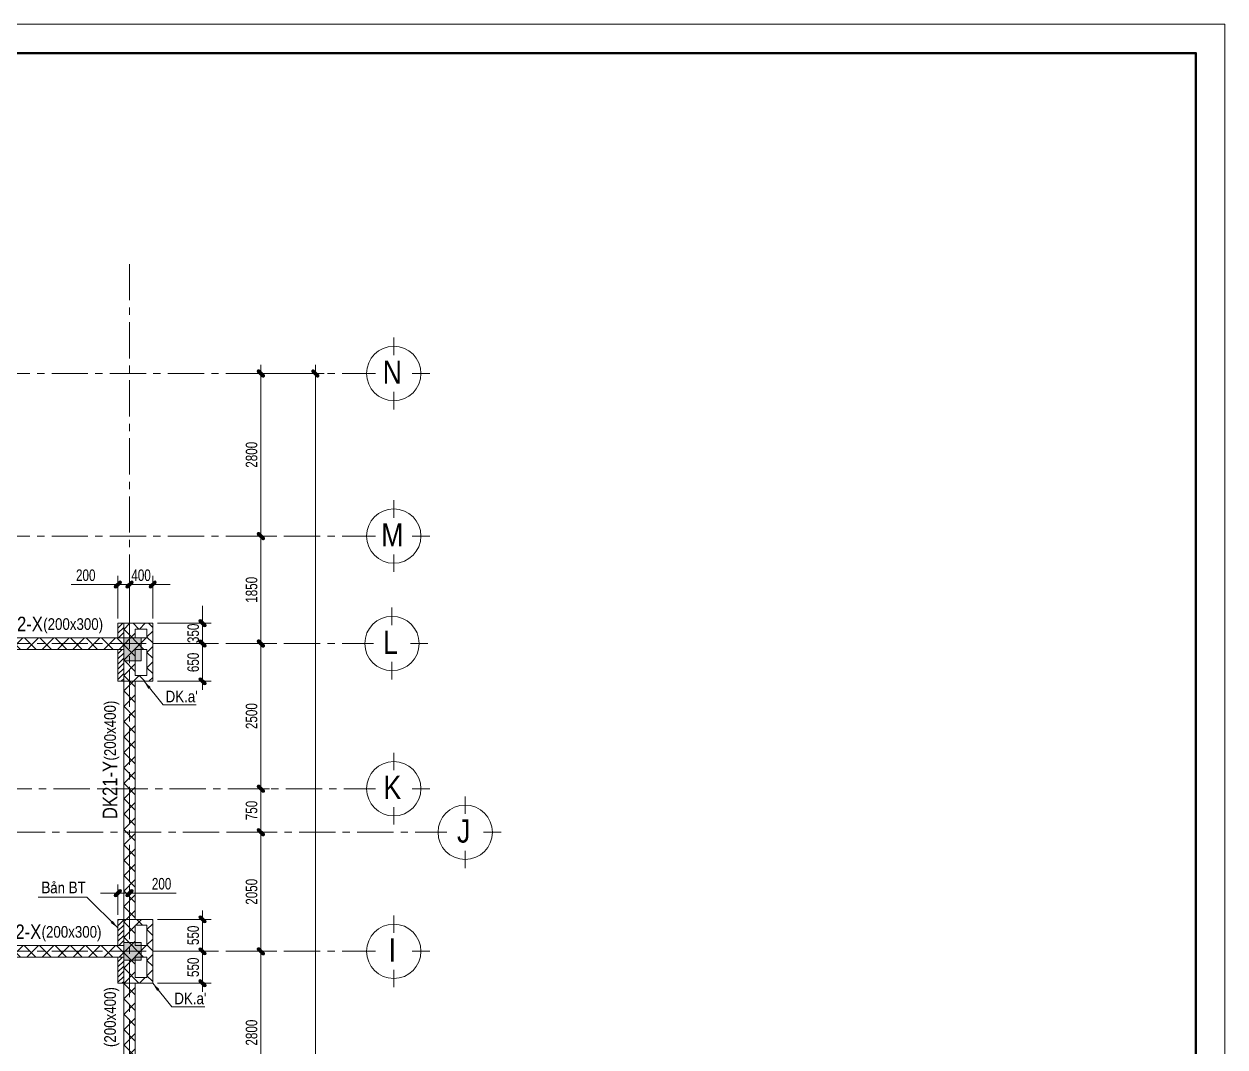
# Model space of a CAD drawing. Header units: millimetres. Extents: x -32285 to 839146, y -560248 to 114976.
# Drawn here: x 47084 to 67766, y 16303 to 33918 of the extents above; entities that cross this region are included whole.
import ezdxf
from ezdxf.enums import TextEntityAlignment as Align

# ---------------------------------------------------------------- set-up
doc = ezdxf.new("R2010")
doc.units = ezdxf.units.MM
doc.linetypes.add('ACAD_ISO03W100', pattern=[30, 12, -18])
doc.linetypes.add('CENTER', pattern=[2, 1.25, -0.25, 0.25, -0.25])
doc.layers.get('0').update_dxf_attribs({"lineweight": 20})
doc.layers.get('Defpoints').update_dxf_attribs({"lineweight": 9})
for name, color, linetype, lineweight in [('00_KHUNG 1_S', 7, 'Continuous', 50), ('a', 2, 'Continuous', 20), ("a'", 6, 'Continuous', 20), ('A_Bao_Cot_S_0.2', 3, 'Continuous', 20), ('A_Bao_DK_S_0.2', 3, 'Continuous', 20), ('A_Center_S_0.09', 8, 'Continuous', 9), ('A_Hatch_Cot_S_0.2', 30, 'Continuous', 20), ('A_Hatch_S_CONC_0.05', 8, 'ACAD_ISO03W100', 5), ('A_Note_Steel_S_0.09', 8, 'Continuous', 9), ('banbetong', 3, 'Continuous', 35), ('DAU TRUC', 7, 'Continuous', 20), ('Dim P', 150, 'Continuous', 15), ('Dim shx', 4, 'CENTER', 15), ('DK-X', 33, 'Continuous', 35), ('DK-Y', 6, 'Continuous', 35), ('TTN', 4, 'Continuous', 20)]:
    doc.layers.add(name, color=color, linetype=linetype, lineweight=lineweight)
doc.layers.add('HP- KHUNG', color=7, linetype='Continuous', plot=False)
doc.styles.add('conden250', font='VHELVCN.TTF', dxfattribs={"height": 250})
doc.styles.add('Condense', font='VHELVCB.TTF', dxfattribs={"height": 400})
doc.styles.add('condense200', font='VHELVCN.TTF', dxfattribs={"height": 200})
doc.styles.add('Shx200', font='vn_vni.shx', dxfattribs={"width": 0.75, "bigfont": '@extfont2.shx'})
doc.dimstyles.new('SC 100 shx', dxfattribs={"dimtxt": 200, "dimasz": 150, "dimexe": 100, "dimexo": 80, "dimgap": 60, "dimtad": 1, "dimdec": 0, "dimtxsty": 'Shx200', "dimblk": 'STIK-01', "dimcen": -125, "dimdle": 100, "dimclrd": 8, "dimclre": 8, "dimclrt": 256, "dimadec": 0, "dimazin": 0, "dimtfac": 1, "dimtdec": 0, "dimtix": 1, "dimtmove": 0, "dimatfit": 3, "dimfxl": 1, "dimlwd": 9, "dimlwe": 9, "dimarcsym": 0})
pattern_1 = [(45, (-218352.1, 10050.31), (-44.194174, 44.194174), [])]

# ---------------------------------------------------------------- blocks, each defined once
blk = doc.blocks.new('STIK-01')
at = {"lineweight": 13}
h = blk.add_hatch(color=8, dxfattribs=at)
edge = h.paths.add_edge_path()
edge.add_line((-0.16, -0.37), (0.37, 0.16))
edge.add_arc((0.27, 0.27), 0.15, 315, 495)
edge.add_line((0.16, 0.37), (-0.37, -0.16))
edge.add_arc((-0.27, -0.27), 0.15, 135, 315)
at = {"color": 8, "lineweight": 9}
for p, q in [((-0.21, 0), (-1, 0)), ((0, 0.21), (0, 1)), ((1, 0), (0.21, 0)), ((0, -1), (0, -0.21))]:
    blk.add_line(p, q, dxfattribs=at)
at = {"color": 8, "lineweight": 13}
blk.add_lwpolyline([(-0.16, -0.37), (0.37, 0.16, 1), (0.16, 0.37), (-0.37, -0.16, 1)], format="xyb", close=True, dxfattribs=at)
blk = doc.blocks.new('*D5')
at = {"layer": 'Defpoints', "color": 0, "linetype": 'Continuous', "transparency": 16777216}
for p in [(268865, -71483), (268865, -99383), (270453, -99383)]:
    blk.add_point(p, dxfattribs=at)
at = {"layer": 'Dim shx', "color": 8, "linetype": 'Continuous', "lineweight": 9, "transparency": 16777216}
for p, q in [((268945, -71483), (270553, -71483)), ((270453, -71633), (270453, -99233)), ((268945, -99383), (270553, -99383))]:
    blk.add_line(p, q, dxfattribs=at)
at = {"layer": 'Dim shx', "color": 8, "linetype": 'Continuous', "lineweight": 9, "transparency": 16777216, "xscale": 150, "yscale": 150, "zscale": 150}
for p, rotation in [((270453, -71483), 90), ((270453, -99383), 270)]:
    blk.add_blockref('STIK-01', p, dxfattribs=dict(at, rotation=rotation))
at = {"layer": 'Dim shx', "linetype": 'Continuous', "transparency": 16777216, "insert": (270293, -85433), "char_height": 200, "attachment_point": 5, "rotation": 90, "style": 'Shx200'}
blk.add_mtext('27900', dxfattribs=at)
blk = doc.blocks.new('*D6')
at = {"layer": 'Defpoints', "color": 0, "linetype": 'Continuous', "transparency": 16777216}
for p in [(268865, -71483), (268865, -74283), (269515, -74283)]:
    blk.add_point(p, dxfattribs=at)
at = {"layer": 'Dim shx', "color": 8, "linetype": 'Continuous', "lineweight": 9, "transparency": 16777216}
for p, q in [((268945, -71483), (269615, -71483)), ((269515, -71633), (269515, -74133)), ((268945, -74283), (269615, -74283))]:
    blk.add_line(p, q, dxfattribs=at)
at = {"layer": 'Dim shx', "color": 8, "linetype": 'Continuous', "lineweight": 9, "transparency": 16777216, "xscale": 150, "yscale": 150, "zscale": 150}
for p, rotation in [((269515, -71483), 90), ((269515, -74283), 270)]:
    blk.add_blockref('STIK-01', p, dxfattribs=dict(at, rotation=rotation))
at = {"layer": 'Dim shx', "linetype": 'Continuous', "transparency": 16777216, "insert": (269355, -72883), "char_height": 200, "attachment_point": 5, "rotation": 90, "style": 'Shx200'}
blk.add_mtext('2800', dxfattribs=at)
blk = doc.blocks.new('*D7')
at = {"layer": 'Defpoints', "color": 0, "linetype": 'Continuous', "transparency": 16777216}
for p in [(268865, -79383), (268865, -81433), (269515, -81433)]:
    blk.add_point(p, dxfattribs=at)
at = {"layer": 'Dim shx', "color": 8, "linetype": 'Continuous', "lineweight": 9, "transparency": 16777216}
for p, q in [((268945, -79383), (269615, -79383)), ((269515, -79533), (269515, -81283)), ((268945, -81433), (269615, -81433))]:
    blk.add_line(p, q, dxfattribs=at)
at = {"layer": 'Dim shx', "color": 8, "linetype": 'Continuous', "lineweight": 9, "transparency": 16777216, "xscale": 150, "yscale": 150, "zscale": 150}
for p, rotation in [((269515, -79383), 90), ((269515, -81433), 270)]:
    blk.add_blockref('STIK-01', p, dxfattribs=dict(at, rotation=rotation))
at = {"layer": 'Dim shx', "linetype": 'Continuous', "transparency": 16777216, "insert": (269355, -80408), "char_height": 200, "attachment_point": 5, "rotation": 90, "style": 'Shx200'}
blk.add_mtext('2050', dxfattribs=at)
blk = doc.blocks.new('*D36')
at = {"layer": 'Defpoints', "color": 0, "linetype": 'Continuous', "transparency": 16777216}
for p in [(268865, -81433), (269515, -81433), (268865, -84233)]:
    blk.add_point(p, dxfattribs=at)
at = {"layer": 'Dim shx', "color": 8, "linetype": 'Continuous', "lineweight": 9, "transparency": 16777216}
for p, q in [((268945, -81433), (269615, -81433)), ((269515, -84083), (269515, -81583)), ((268945, -84233), (269615, -84233))]:
    blk.add_line(p, q, dxfattribs=at)
at = {"layer": 'Dim shx', "color": 8, "linetype": 'Continuous', "lineweight": 9, "transparency": 16777216, "xscale": 150, "yscale": 150, "zscale": 150}
for p, rotation in [((269515, -81433), 90), ((269515, -84233), 270)]:
    blk.add_blockref('STIK-01', p, dxfattribs=dict(at, rotation=rotation))
at = {"layer": 'Dim shx', "linetype": 'Continuous', "transparency": 16777216, "insert": (269355, -82833), "char_height": 200, "attachment_point": 5, "rotation": 90, "style": 'Shx200'}
blk.add_mtext('2800', dxfattribs=at)
blk = doc.blocks.new('*D37')
at = {"layer": 'Defpoints', "color": 0, "linetype": 'Continuous', "transparency": 16777216}
for p in [(268865, -78633), (269515, -78633), (268865, -79383)]:
    blk.add_point(p, dxfattribs=at)
at = {"layer": 'Dim shx', "color": 8, "linetype": 'Continuous', "lineweight": 9, "transparency": 16777216}
for p, q in [((268945, -78633), (269615, -78633)), ((269515, -79233), (269515, -78783)), ((268945, -79383), (269615, -79383))]:
    blk.add_line(p, q, dxfattribs=at)
at = {"layer": 'Dim shx', "color": 8, "linetype": 'Continuous', "lineweight": 9, "transparency": 16777216, "xscale": 150, "yscale": 150, "zscale": 150}
for p, rotation in [((269515, -78633), 90), ((269515, -79383), 270)]:
    blk.add_blockref('STIK-01', p, dxfattribs=dict(at, rotation=rotation))
at = {"layer": 'Dim shx', "linetype": 'Continuous', "transparency": 16777216, "insert": (269355, -79008), "char_height": 200, "attachment_point": 5, "rotation": 90, "style": 'Shx200'}
blk.add_mtext('750', dxfattribs=at)
blk = doc.blocks.new('*D38')
at = {"layer": 'Defpoints', "color": 0, "linetype": 'Continuous', "transparency": 16777216}
for p in [(268865, -76133), (269515, -76133), (268865, -78633)]:
    blk.add_point(p, dxfattribs=at)
at = {"layer": 'Dim shx', "color": 8, "linetype": 'Continuous', "lineweight": 9, "transparency": 16777216}
for p, q in [((268945, -76133), (269615, -76133)), ((269515, -78483), (269515, -76283)), ((268945, -78633), (269615, -78633))]:
    blk.add_line(p, q, dxfattribs=at)
at = {"layer": 'Dim shx', "color": 8, "linetype": 'Continuous', "lineweight": 9, "transparency": 16777216, "xscale": 150, "yscale": 150, "zscale": 150}
for p, rotation in [((269515, -76133), 90), ((269515, -78633), 270)]:
    blk.add_blockref('STIK-01', p, dxfattribs=dict(at, rotation=rotation))
at = {"layer": 'Dim shx', "linetype": 'Continuous', "transparency": 16777216, "insert": (269355, -77383), "char_height": 200, "attachment_point": 5, "rotation": 90, "style": 'Shx200'}
blk.add_mtext('2500', dxfattribs=at)
blk = doc.blocks.new('*D39')
at = {"layer": 'Defpoints', "color": 0, "linetype": 'Continuous', "transparency": 16777216}
for p in [(268865, -74283), (269515, -74283), (268865, -76133)]:
    blk.add_point(p, dxfattribs=at)
at = {"layer": 'Dim shx', "color": 8, "linetype": 'Continuous', "lineweight": 9, "transparency": 16777216}
for p, q in [((268945, -74283), (269615, -74283)), ((269515, -75983), (269515, -74433)), ((268945, -76133), (269615, -76133))]:
    blk.add_line(p, q, dxfattribs=at)
at = {"layer": 'Dim shx', "color": 8, "linetype": 'Continuous', "lineweight": 9, "transparency": 16777216, "xscale": 150, "yscale": 150, "zscale": 150}
for p, rotation in [((269515, -74283), 90), ((269515, -76133), 270)]:
    blk.add_blockref('STIK-01', p, dxfattribs=dict(at, rotation=rotation))
at = {"layer": 'Dim shx', "linetype": 'Continuous', "transparency": 16777216, "insert": (269355, -75208), "char_height": 200, "attachment_point": 5, "rotation": 90, "style": 'Shx200'}
blk.add_mtext('1850', dxfattribs=at)
blk = doc.blocks.new('*D114')
at = {"layer": 'Defpoints', "color": 0, "linetype": 'Continuous', "transparency": 16777216}
for p in [(267252, -80431), (267052, -80883), (267252, -80883)]:
    blk.add_point(p, dxfattribs=at)
at = {"layer": 'Dim P', "color": 8, "linetype": 'Continuous', "lineweight": 9, "transparency": 16777216}
for p, q in [((266902, -80431), (266752, -80431)), ((267052, -80803), (267052, -80331)), ((267052, -80431), (267252, -80431)), ((267252, -80803), (267252, -80331)), ((267402, -80431), (268058, -80431))]:
    blk.add_line(p, q, dxfattribs=at)
at = {"layer": 'Dim P', "color": 8, "linetype": 'Continuous', "lineweight": 9, "transparency": 16777216, "xscale": 150, "yscale": 150, "zscale": 150}
blk.add_blockref('STIK-01', (267052, -80431), dxfattribs=at)
at = {"layer": 'Dim P', "color": 8, "linetype": 'Continuous', "lineweight": 9, "transparency": 16777216, "xscale": 150, "yscale": 150, "zscale": 150, "rotation": 180}
blk.add_blockref('STIK-01', (267252, -80431), dxfattribs=at)
at = {"layer": 'Dim P', "linetype": 'Continuous', "transparency": 16777216, "insert": (267805, -80271), "char_height": 200, "attachment_point": 5, "style": 'Shx200'}
blk.add_mtext('200', dxfattribs=at)
blk = doc.blocks.new('*D115')
at = {"layer": 'Defpoints', "color": 0, "linetype": 'Continuous', "transparency": 16777216}
for p in [(267652, -81433), (268510, -81433), (267652, -81983)]:
    blk.add_point(p, dxfattribs=at)
at = {"layer": 'Dim P', "color": 8, "linetype": 'Continuous', "lineweight": 9, "transparency": 16777216}
for p, q in [((267732, -81433), (268610, -81433)), ((268510, -81833), (268510, -81583)), ((267732, -81983), (268610, -81983))]:
    blk.add_line(p, q, dxfattribs=at)
at = {"layer": 'Dim P', "color": 8, "linetype": 'Continuous', "lineweight": 9, "transparency": 16777216, "xscale": 150, "yscale": 150, "zscale": 150}
for p, rotation in [((268510, -81433), 90), ((268510, -81983), 270)]:
    blk.add_blockref('STIK-01', p, dxfattribs=dict(at, rotation=rotation))
at = {"layer": 'Dim P', "linetype": 'Continuous', "transparency": 16777216, "insert": (268350, -81708), "char_height": 200, "attachment_point": 5, "rotation": 90, "style": 'Shx200'}
blk.add_mtext('550', dxfattribs=at)
blk = doc.blocks.new('*D116')
at = {"layer": 'Defpoints', "color": 0, "linetype": 'Continuous', "transparency": 16777216}
for p in [(267652, -80883), (268510, -80883), (267652, -81433)]:
    blk.add_point(p, dxfattribs=at)
at = {"layer": 'Dim P', "color": 8, "linetype": 'Continuous', "lineweight": 9, "transparency": 16777216}
for p, q in [((267732, -80883), (268610, -80883)), ((268510, -81283), (268510, -81033)), ((267732, -81433), (268610, -81433))]:
    blk.add_line(p, q, dxfattribs=at)
at = {"layer": 'Dim P', "color": 8, "linetype": 'Continuous', "lineweight": 9, "transparency": 16777216, "xscale": 150, "yscale": 150, "zscale": 150}
for p, rotation in [((268510, -80883), 90), ((268510, -81433), 270)]:
    blk.add_blockref('STIK-01', p, dxfattribs=dict(at, rotation=rotation))
at = {"layer": 'Dim P', "linetype": 'Continuous', "transparency": 16777216, "insert": (268350, -81158), "char_height": 200, "attachment_point": 5, "rotation": 90, "style": 'Shx200'}
blk.add_mtext('550', dxfattribs=at)
blk = doc.blocks.new('*D117')
at = {"layer": 'Defpoints', "color": 0, "linetype": 'Continuous', "transparency": 16777216}
for p in [(267252, -75118), (267052, -75783), (267252, -75783)]:
    blk.add_point(p, dxfattribs=at)
at = {"layer": 'Dim P', "color": 8, "linetype": 'Continuous', "lineweight": 9, "transparency": 16777216}
for p, q in [((267052, -75703), (267052, -75018)), ((267252, -75703), (267252, -75018)), ((266902, -75118), (266246, -75118)), ((267252, -75118), (267052, -75118)), ((267402, -75118), (267552, -75118))]:
    blk.add_line(p, q, dxfattribs=at)
at = {"layer": 'Dim P', "color": 8, "linetype": 'Continuous', "lineweight": 9, "transparency": 16777216, "xscale": 150, "yscale": 150, "zscale": 150}
blk.add_blockref('STIK-01', (267052, -75118), dxfattribs=at)
at = {"layer": 'Dim P', "color": 8, "linetype": 'Continuous', "lineweight": 9, "transparency": 16777216, "xscale": 150, "yscale": 150, "zscale": 150, "rotation": 180}
blk.add_blockref('STIK-01', (267252, -75118), dxfattribs=at)
at = {"layer": 'Dim P', "linetype": 'Continuous', "transparency": 16777216, "insert": (266499, -74958), "char_height": 200, "attachment_point": 5, "style": 'Shx200'}
blk.add_mtext('200', dxfattribs=at)
blk = doc.blocks.new('*D118')
at = {"layer": 'Defpoints', "color": 0, "linetype": 'Continuous', "transparency": 16777216}
for p in [(267652, -75783), (267652, -76133), (268510, -76133)]:
    blk.add_point(p, dxfattribs=at)
at = {"layer": 'Dim P', "color": 8, "linetype": 'Continuous', "lineweight": 9, "transparency": 16777216}
for p, q in [((268510, -75633), (268510, -75483)), ((267732, -75783), (268610, -75783)), ((268510, -75783), (268510, -76133)), ((267732, -76133), (268610, -76133)), ((268510, -76283), (268510, -76433))]:
    blk.add_line(p, q, dxfattribs=at)
at = {"layer": 'Dim P', "color": 8, "linetype": 'Continuous', "lineweight": 9, "transparency": 16777216, "xscale": 150, "yscale": 150, "zscale": 150}
for p, rotation in [((268510, -75783), 270), ((268510, -76133), 90)]:
    blk.add_blockref('STIK-01', p, dxfattribs=dict(at, rotation=rotation))
at = {"layer": 'Dim P', "linetype": 'Continuous', "transparency": 16777216, "insert": (268350, -75958), "char_height": 200, "attachment_point": 5, "rotation": 90, "style": 'Shx200'}
blk.add_mtext('350', dxfattribs=at)
blk = doc.blocks.new('*D119')
at = {"layer": 'Defpoints', "color": 0, "linetype": 'Continuous', "transparency": 16777216}
for p in [(267652, -76133), (267652, -76783), (268510, -76783)]:
    blk.add_point(p, dxfattribs=at)
at = {"layer": 'Dim P', "color": 8, "linetype": 'Continuous', "lineweight": 9, "transparency": 16777216}
for p, q in [((267732, -76133), (268610, -76133)), ((268510, -76283), (268510, -76633)), ((267732, -76783), (268610, -76783))]:
    blk.add_line(p, q, dxfattribs=at)
at = {"layer": 'Dim P', "color": 8, "linetype": 'Continuous', "lineweight": 9, "transparency": 16777216, "xscale": 150, "yscale": 150, "zscale": 150}
for p, rotation in [((268510, -76133), 90), ((268510, -76783), 270)]:
    blk.add_blockref('STIK-01', p, dxfattribs=dict(at, rotation=rotation))
at = {"layer": 'Dim P', "linetype": 'Continuous', "transparency": 16777216, "insert": (268350, -76458), "char_height": 200, "attachment_point": 5, "rotation": 90, "style": 'Shx200'}
blk.add_mtext('650', dxfattribs=at)
blk = doc.blocks.new('*D238')
at = {"layer": 'Defpoints', "color": 0, "linetype": 'Continuous', "transparency": 16777216}
for p in [(267252, -75118), (267252, -75783), (267652, -75783)]:
    blk.add_point(p, dxfattribs=at)
at = {"layer": 'Dim P', "color": 8, "linetype": 'Continuous', "lineweight": 9, "transparency": 16777216}
for p, q in [((267252, -75703), (267252, -75018)), ((267652, -75703), (267652, -75018)), ((267102, -75118), (266952, -75118)), ((267652, -75118), (267252, -75118)), ((267802, -75118), (267952, -75118))]:
    blk.add_line(p, q, dxfattribs=at)
at = {"layer": 'Dim P', "color": 8, "linetype": 'Continuous', "lineweight": 9, "transparency": 16777216, "xscale": 150, "yscale": 150, "zscale": 150}
blk.add_blockref('STIK-01', (267252, -75118), dxfattribs=at)
at = {"layer": 'Dim P', "color": 8, "linetype": 'Continuous', "lineweight": 9, "transparency": 16777216, "xscale": 150, "yscale": 150, "zscale": 150, "rotation": 180}
blk.add_blockref('STIK-01', (267652, -75118), dxfattribs=at)
at = {"layer": 'Dim P', "linetype": 'Continuous', "transparency": 16777216, "insert": (267452, -74958), "char_height": 200, "attachment_point": 5, "style": 'Shx200'}
blk.add_mtext('400', dxfattribs=at)
blk = doc.blocks.new('COL-HTRU')
at = {"layer": 'A_Bao_Cot_S_0.2', "linetype": 'Continuous'}
for points in [[(4824, 22570), (4824, 22970), (5124, 22970), (5124, 22570)], [(4824, 17420), (4824, 17720), (5124, 17720), (5124, 17420)]]:
    blk.add_lwpolyline(points, close=True, dxfattribs=at)
at = {"layer": 'A_Hatch_Cot_S_0.2', "linetype": 'Continuous'}
for points in [[(5124, 22570), (5124, 22970), (4824, 22570), (4824, 22970)], [(5124, 17420), (5124, 17720), (4824, 17420), (4824, 17720)]]:
    blk.add_trace(points, dxfattribs=at)
blk = doc.blocks.new('TDV-TYPE1')
at = {"color": 8, "linetype": 'ByBlock', "lineweight": 20}
for p, q in [((0, 618), (0, 317)), ((-618, 0), (-317, 0)), ((618, 0), (317, 0)), ((0, -618), (0, -317))]:
    blk.add_line(p, q, dxfattribs=at)
at = {"color": 7, "linetype": 'ByBlock', "lineweight": 20}
blk.add_circle((0, 0), 468, dxfattribs=at)
at = {"color": 1, "linetype": 'ByBlock', "style": 'Condense'}
for tag, height, p in [('10', 400, (-67, 22)), ('A', 200, (275, -119))]:
    blk.add_attdef(tag, text='', height=height, dxfattribs=at).set_placement(p, align=Align.MIDDLE_CENTER)

msp = doc.modelspace()

# ---------------------------------------------------------------- hatches: boundary and pattern name
at = {"layer": 'A_Hatch_S_CONC_0.05', "linetype": 'Continuous'}
h = msp.add_hatch(dxfattribs=at)
h.set_pattern_fill('ANSI37', color=256, scale=1500, style=0)
h.set_pattern_definition([(45, (-218352.1, 82759.73), (-132.58252, 132.58252), []), (135, (-218352.1, 82759.73), (-132.58252, -132.58252), [])])
h.paths.add_polyline_path([(49000, 9400), (49300, 9400), (49300, 10500), (49000, 10500), (49000, 13450), (49300, 13450), (49300, 14450), (49000, 14450), (49000, 17400), (49300, 17400), (49300, 18500), (49000, 18500), (49000, 22600), (49300, 22600), (49300, 23600), (48800, 23600), (48800, 23350), (45400, 23350), (45400, 23150), (48800, 23150), (48800, 18050), (45400, 18050), (45400, 17850), (48800, 17850), (48800, 14050), (45400, 14050), (45400, 13850), (48800, 13850), (48800, 10100), (45400, 10100), (45400, 9900), (48800, 9900), (48800, 4850), (45400, 4850), (45400, 4650), (48800, 4650), (48800, 4300), (49000, 4300), (49300, 4300), (49300, 5300), (49000, 5300)])
h.paths.add_polyline_path([(49000, 9500), (49000, 9900), (49200, 9900), (49200, 9500)], flags=16)
h.paths.add_polyline_path([(49000, 5200), (49200, 5200), (49200, 4850), (49000, 4850)], flags=16)
h.paths.add_polyline_path([(49000, 10100), (49000, 10400), (49200, 10400), (49200, 10100)], flags=16)
h.paths.add_polyline_path([(49000, 4650), (49200, 4650), (49200, 4400), (49000, 4400)], flags=16)
h.paths.add_polyline_path([(49000, 13550), (49000, 13850), (49200, 13850), (49200, 13550)], flags=16)
h.paths.add_polyline_path([(49000, 14050), (49000, 14350), (49200, 14350), (49200, 14050)], flags=16)
h.paths.add_polyline_path([(49000, 17500), (49000, 17850), (49200, 17850), (49200, 17500)], flags=16)
h.paths.add_polyline_path([(49000, 18050), (49000, 18400), (49200, 18400), (49200, 18050)], flags=16)
h.paths.add_polyline_path([(49000, 22700), (49000, 23150), (49200, 23150), (49200, 22700)], flags=16)
h.paths.add_polyline_path([(49000, 23350), (49000, 23500), (49200, 23500), (49200, 23350)], flags=16)
h = msp.add_hatch(dxfattribs=at)
h.set_pattern_fill('ANSI31', color=256, scale=500, style=0)
h.set_pattern_definition(pattern_1)
h.paths.add_polyline_path([(48800, 23600), (48700, 23600), (48700, 23350), (48800, 23350)])
h = msp.add_hatch(dxfattribs=at)
h.set_pattern_fill('ANSI31', color=256, scale=500, style=0)
h.set_pattern_definition(pattern_1)
h.paths.add_polyline_path([(48800, 23150), (48700, 23150), (48700, 22600), (48800, 22600)])
h = msp.add_hatch(dxfattribs=at)
h.set_pattern_fill('ANSI31', color=256, scale=500, style=0)
h.set_pattern_definition(pattern_1)
h.paths.add_polyline_path([(48800, 18500), (48700, 18500), (48700, 18050), (48800, 18050)])
h = msp.add_hatch(dxfattribs=at)
h.set_pattern_fill('ANSI31', color=256, scale=500, style=0)
h.set_pattern_definition(pattern_1)
h.paths.add_polyline_path([(48800, 17850), (48700, 17850), (48700, 17400), (48800, 17400)])

# ---------------------------------------------------------------- linework, layer by layer
at = {"layer": '00_KHUNG 1_S', "linetype": 'Continuous'}
msp.add_lwpolyline([(-14733.9, 33417.6), (-14733.9, -24982.4), (67266.1, -24982.4), (67266.1, 33417.6)], close=True, dxfattribs=at)
at = {"layer": 'a', "linetype": 'Continuous'}
for p, q in [((48800, 23600), (49300, 23600)), ((49300, 23600), (49300, 22600)), ((49300, 22600), (48800, 22600)), ((48800, 18500), (49300, 18500)), ((49300, 18500), (49300, 17400)), ((49300, 17400), (48800, 17400))]:
    msp.add_line(p, q, dxfattribs=at)
at = {"layer": 'A_Bao_DK_S_0.2', "linetype": 'Continuous'}
for p, q in [((48800, 23600), (48800, 23350)), ((48800, 23600), (49300, 23600)), ((49300, 23600), (49300, 22600)), ((49000, 23500), (49200, 23500)), ((49000, 23500), (49000, 23350)), ((49200, 23500), (49200, 23350)), ((45400, 23350), (48800, 23350)), ((49000, 23350), (49200, 23350)), ((45400, 23150), (48800, 23150)), ((48800, 23150), (48800, 18050)), ((49000, 23150), (49200, 23150)), ((49000, 23150), (49000, 22700)), ((49200, 23150), (49200, 22700)), ((49200, 22700), (49000, 22700)), ((49000, 22600), (49000, 18500)), ((49300, 22600), (49000, 22600)), ((49000, 18400), (49000, 18050)), ((45400, 18050), (48800, 18050)), ((49000, 18050), (49200, 18050)), ((45400, 17850), (48800, 17850)), ((48800, 17850), (48800, 14050)), ((49000, 17850), (49200, 17850)), ((49000, 17850), (49000, 17500)), ((49000, 17400), (49000, 14450))]:
    msp.add_line(p, q, dxfattribs=at)
for points in [[(48700, 23350), (48700, 23600), (48800, 23600)], [(48800, 22600), (48700, 22600), (48700, 23150)], [(48800, 18500), (48700, 18500), (48700, 18050)], [(49000, 17400), (49300, 17400), (49300, 18500), (49000, 18500)], [(48800, 18400), (48800, 18400), (48800, 18050)], [(49200, 18050), (49200, 18400), (49000, 18400)], [(48700, 17850), (48700, 17400), (48800, 17400)], [(48800, 17850), (48800, 17500)], [(49000, 17500), (49200, 17500), (49200, 17850)]]:
    msp.add_lwpolyline(points, dxfattribs=at)
at = {"layer": 'A_Center_S_0.09', "linetype": 'CENTER', "ltscale": 500}
for p, q in [((48900, 29784.7), (48900, -4531.6)), ((-7439.8, 27900), (52833.4, 27900)), ((-7439.8, 25100), (52833.4, 25100)), ((-7439.8, 23250), (52833.4, 23250)), ((-7408.4, 20750), (52833.4, 20750)), ((-7439.8, 17950), (52833.4, 17950))]:
    msp.add_line(p, q, dxfattribs=at)
msp.add_lwpolyline([(-6178.9, 20000), (54070.1, 20000)], dxfattribs=at)
at = {"layer": 'HP- KHUNG', "color": 1, "lineweight": 9}
msp.add_lwpolyline([(-16233.9, 33917.6), (-16233.9, -25482.4), (67766.1, -25482.4), (67766.1, 33917.6)], close=True, dxfattribs=at)

# ---------------------------------------------------------------- block references
at = {"layer": 'A_Bao_Cot_S_0.2', "linetype": 'Continuous'}
msp.add_blockref('COL-HTRU', (43976.4, 379.9), dxfattribs=at)
at = {"layer": 'DAU TRUC', "linetype": 'Continuous'}
ref = msp.add_blockref('TDV-TYPE1', (53451.8, 27900), dxfattribs=at)
ref.add_attrib('10', 'N', dxfattribs={"layer": '0', "color": 1, "linetype": 'ByBlock', "height": 400, "style": 'Condense'}).set_placement((53426.5, 27922.2), align=Align.MIDDLE_CENTER)
ref = msp.add_blockref('TDV-TYPE1', (53451.8, 25100), dxfattribs=at)
ref.add_attrib('10', 'M', dxfattribs={"layer": '0', "color": 1, "linetype": 'ByBlock', "height": 400, "style": 'Condense'}).set_placement((53426.5, 25122.2), align=Align.MIDDLE_CENTER)
ref = msp.add_blockref('TDV-TYPE1', (53420.3, 23250), dxfattribs=at)
ref.add_attrib('10', 'L', dxfattribs={"layer": '0', "color": 1, "linetype": 'ByBlock', "height": 400, "style": 'Condense'}).set_placement((53395.1, 23272.2), align=Align.MIDDLE_CENTER)
ref = msp.add_blockref('TDV-TYPE1', (53451.8, 20750), dxfattribs=at)
ref.add_attrib('10', 'K', dxfattribs={"layer": '0', "color": 1, "linetype": 'ByBlock', "height": 400, "style": 'Condense'}).set_placement((53426.5, 20772.2), align=Align.MIDDLE_CENTER)
ref = msp.add_blockref('TDV-TYPE1', (54681.2, 20000), dxfattribs=at)
ref.add_attrib('10', 'J', dxfattribs={"layer": '0', "color": 1, "linetype": 'ByBlock', "height": 400, "style": 'Condense'}).set_placement((54656, 20022.2), align=Align.MIDDLE_CENTER)
ref = msp.add_blockref('TDV-TYPE1', (53451.8, 17950), dxfattribs=at)
ref.add_attrib('10', 'I', dxfattribs={"layer": '0', "color": 1, "linetype": 'ByBlock', "height": 400, "style": 'Condense'}).set_placement((53426.5, 17972.2), align=Align.MIDDLE_CENTER)

# ---------------------------------------------------------------- texts
at = {"layer": "a'", "linetype": 'Continuous', "ltscale": 0.4, "style": 'conden250'}
for p in [(49522.7, 22178.5), (49672.7, 16978.5)]:
    msp.add_text("DK.a'", height=200, dxfattribs=at).set_placement(p, align=Align.BOTTOM_LEFT)
at = {"layer": 'banbetong', "linetype": 'Continuous', "ltscale": 0.4, "style": 'conden250'}
msp.add_text('Baûn BT', height=200, dxfattribs=at).set_placement((47383.6, 18889.8), align=Align.BOTTOM_LEFT)
at = {"layer": 'DK-X', "linetype": 'Continuous', "ltscale": 0.4, "style": 'conden250'}
for p in [(47408.9, 23587), (47380.9, 18287)]:
    msp.add_text('DK12-X', height=250, dxfattribs=at).set_placement(p, align=Align.MIDDLE_RIGHT)
at = {"layer": 'DK-Y', "linetype": 'Continuous', "ltscale": 0.4, "style": 'conden250'}
msp.add_text('DK21-Y', height=250, rotation=90, dxfattribs=at).set_placement((48563.1, 21229.4), align=Align.MIDDLE_RIGHT)
at = {"layer": 'TTN', "linetype": 'Continuous', "ltscale": 0.4, "style": 'condense200'}
for p in [(47414.2, 23584.9), (47386.2, 18284.9)]:
    msp.add_text('(200x300)', height=200, dxfattribs=at).set_placement(p, align=Align.MIDDLE_LEFT)
for p in [(48565.2, 21234.7), (48565.2, 16301.7)]:
    msp.add_text('(200x400)', height=200, rotation=90, dxfattribs=at).set_placement(p, align=Align.MIDDLE_LEFT)

# ---------------------------------------------------------------- dimensions: what is measured, and where the dimension line sits
at = {"layer": 'Dim P', "linetype": 'Continuous'}
for base, p1, p2, picture, middle in [((48900, 24264.9), (48700, 23600), (48900, 23600), '*D117', (48147.2, 24264.9)), ((48900, 18952.7), (48700, 18500), (48900, 18500), '*D114', (49452.9, 18952.7))]:
    dim = msp.add_linear_dim(base=base, p1=p1, p2=p2, dimstyle='SC 100 shx', dxfattribs=at)
    dim.commit()
    dim.dimension.update_dxf_attribs({"geometry": picture, "text_midpoint": middle, "dimtype": 128, "insert": (-218352.1, 99383.2)})
dim = msp.add_linear_dim(base=(48900, 24264.9), p1=(49300, 23600), p2=(48900, 23600), dimstyle='SC 100 shx', dxfattribs=at)
dim.commit()
dim.dimension.update_dxf_attribs({"geometry": '*D238', "text_midpoint": (49100, 24424.9), "insert": (-218352.1, 99383.2)})
for base, p1, p2, picture, middle in [((50158, 23250), (49300, 23600), (49300, 23250), '*D118', (49998, 23425)), ((50158, 22600), (49300, 23250), (49300, 22600), '*D119', (49998, 22925)), ((50158, 18500), (49300, 17950), (49300, 18500), '*D116', (49998, 18225)), ((50158, 17950), (49300, 17400), (49300, 17950), '*D115', (49998, 17675))]:
    dim = msp.add_linear_dim(base=base, p1=p1, p2=p2, angle=90, dimstyle='SC 100 shx', dxfattribs=at)
    dim.commit()
    dim.dimension.update_dxf_attribs({"geometry": picture, "text_midpoint": middle, "insert": (-218352.1, 99383.2)})
at = {"layer": 'Dim shx', "linetype": 'Continuous'}
for base, p1, p2, picture, middle in [((52101.2, 0), (50513.2, 27900), (50513.2, 0), '*D5', (51941.2, 13950)), ((51162.7, 25100), (50513.2, 27900), (50513.2, 25100), '*D6', (51002.7, 26500)), ((51162.7, 25100), (50513.2, 23250), (50513.2, 25100), '*D39', (51002.7, 24175)), ((51162.7, 23250), (50513.2, 20750), (50513.2, 23250), '*D38', (51002.7, 22000)), ((51162.7, 20750), (50513.2, 20000), (50513.2, 20750), '*D37', (51002.7, 20375)), ((51162.7, 17950), (50513.2, 20000), (50513.2, 17950), '*D7', (51002.7, 18975)), ((51162.7, 17950), (50513.2, 15150), (50513.2, 17950), '*D36', (51002.7, 16550))]:
    dim = msp.add_linear_dim(base=base, p1=p1, p2=p2, angle=90, dimstyle='SC 100 shx', dxfattribs=at)
    dim.commit()
    dim.dimension.update_dxf_attribs({"geometry": picture, "text_midpoint": middle, "insert": (-218352.1, 99383.2)})

# ---------------------------------------------------------------- leaders
at = {"layer": 'A_Note_Steel_S_0.09', "linetype": 'Continuous'}
for points in [[(49150, 22600), (49482.1, 22195.6), (50046.4, 22195.6)], [(48700, 18351.8), (48167.3, 18884.6), (47327.5, 18884.6)], [(49300, 17400), (49632.1, 16995.6), (50196.4, 16995.6)]]:
    msp.add_leader(points, dimstyle='SC 100 shx', override={"dimgap": 60, "dimtad": 0}, dxfattribs=at)

doc.saveas('drawing.dxf')
